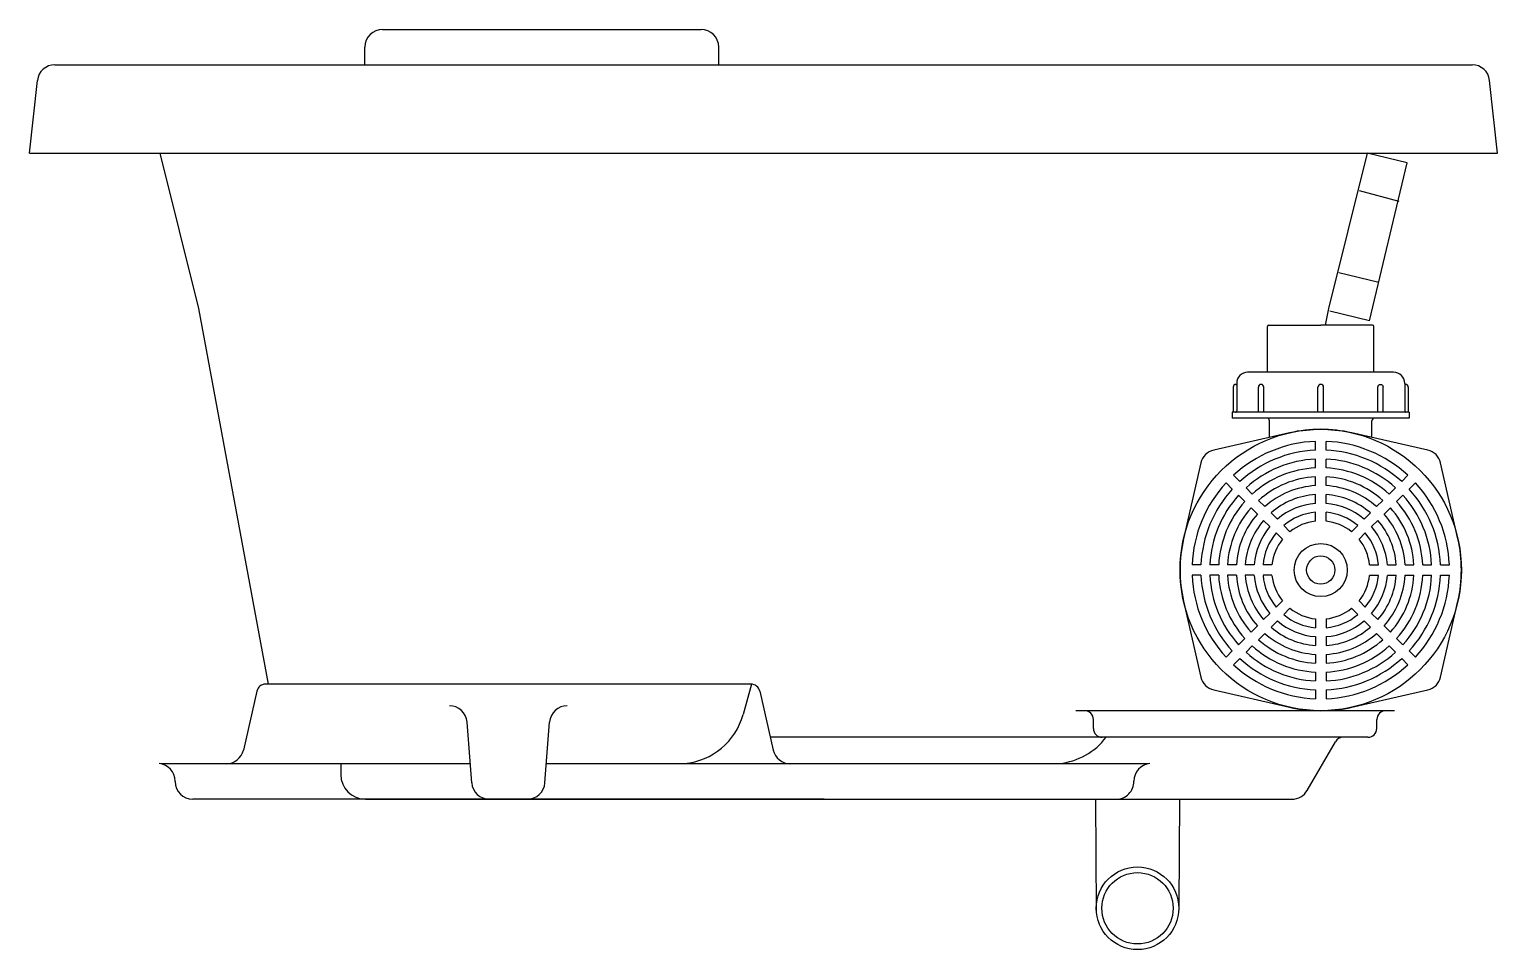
# Model space of a CAD drawing. Header units: millimetres. Extents: x -1265.472 to -1264.642, y 2262.025 to 2262.545.
import ezdxf

# ---------------------------------------------------------------- set-up
doc = ezdxf.new("R2010")
doc.units = ezdxf.units.MM
doc.header["$LTSCALE"] = 10
doc.layers.add('jacuzzi', color=1, linetype='Continuous')

msp = doc.modelspace()

# ---------------------------------------------------------------- linework, layer by layer
at = {"layer": 'jacuzzi'}
for p, q in [((-1265.27195, 2262.54512), (-1265.09195, 2262.54512)), ((-1265.28195, 2262.52512), (-1265.28195, 2262.53512)), ((-1265.08195, 2262.52512), (-1265.08195, 2262.53512)), ((-1265.45717, 2262.52512), (-1264.65609, 2262.52512)), ((-1265.47163, 2262.47512), (-1265.46711, 2262.51621)), ((-1264.64163, 2262.47512), (-1264.64615, 2262.51621)), ((-1265.47163, 2262.47512), (-1264.64163, 2262.47512)), ((-1265.47163, 2262.47512), (-1264.64163, 2262.47512)), ((-1265.39791, 2262.47512), (-1265.37597, 2262.38737)), ((-1264.71535, 2262.47512), (-1264.73729, 2262.38737)), ((-1264.71535, 2262.47512), (-1264.73729, 2262.38737)), ((-1264.6928, 2262.46976), (-1264.71535, 2262.47512)), ((-1264.71401, 2262.38045), (-1264.6928, 2262.46976)), ((-1264.69738, 2262.44795), (-1264.7198, 2262.45386)), ((-1264.70887, 2262.40212), (-1264.73142, 2262.40748)), ((-1265.37597, 2262.38737), (-1265.33659, 2262.17512)), ((-1264.73729, 2262.38737), (-1264.7391, 2262.37796)), ((-1264.71401, 2262.38045), (-1264.73657, 2262.38581)), ((-1265.06345, 2262.17512), (-1265.33815, 2262.17512)), ((-1265.06345, 2262.17512), (-1265.06814, 2262.15805)), ((-1265.34303, 2262.17124), (-1265.35065, 2262.13789)), ((-1265.05875, 2262.17124), (-1265.05113, 2262.13789)), ((-1264.69992, 2262.16012), (-1264.88013, 2262.16012)), ((-1265.2216, 2262.11936), (-1265.22423, 2262.15369)), ((-1265.18018, 2262.11936), (-1265.17755, 2262.15369)), ((-1264.87013, 2262.15012), (-1264.87013, 2262.15512)), ((-1264.70992, 2262.15012), (-1264.70992, 2262.15512)), ((-1264.71492, 2262.14512), (-1265.05278, 2262.14512)), ((-1264.74925, 2262.11512), (-1264.73337, 2262.14262)), ((-1265.22242, 2262.13012), (-1265.39716, 2262.13012)), ((-1265.29561, 2262.13012), (-1265.29561, 2262.12412)), ((-1264.83937, 2262.13012), (-1265.17936, 2262.13012)), ((-1265.3892, 2262.12012), (-1265.3892, 2262.12033)), ((-1265.02225, 2262.11012), (-1265.3792, 2262.11012)), ((-1265.28161, 2262.11012), (-1264.83287, 2262.11012)), ((-1264.90847, 2262.11012), (-1264.75791, 2262.11012)), ((-1264.86898, 2262.11019), (-1264.86852, 2262.04693)), ((-1264.82144, 2262.11019), (-1264.82188, 2262.04963))]:
    msp.add_line(p, q, dxfattribs=at)
at = {"layer": 'jacuzzi', "linetype": 'Continuous'}
for p, q in [((-1264.77173, 2262.35141), (-1264.77173, 2262.3772)), ((-1264.77097, 2262.37796), (-1264.74163, 2262.37796)), ((-1264.71229, 2262.37796), (-1264.74163, 2262.37796)), ((-1264.71153, 2262.35141), (-1264.71153, 2262.3772)), ((-1264.70043, 2262.35141), (-1264.78304, 2262.35141)), ((-1264.79113, 2262.34301), (-1264.79113, 2262.32881)), ((-1264.78963, 2262.34451), (-1264.78953, 2262.34451)), ((-1264.78913, 2262.34511), (-1264.78913, 2262.32961)), ((-1264.7769, 2262.32881), (-1264.7769, 2262.34286)), ((-1264.77388, 2262.32881), (-1264.77388, 2262.34286)), ((-1264.74328, 2262.32881), (-1264.74328, 2262.34286)), ((-1264.73998, 2262.32881), (-1264.73998, 2262.34286)), ((-1264.70938, 2262.32881), (-1264.70938, 2262.34286)), ((-1264.70637, 2262.32881), (-1264.70637, 2262.34286)), ((-1264.69413, 2262.34511), (-1264.69413, 2262.32961)), ((-1264.69363, 2262.34451), (-1264.69373, 2262.34451)), ((-1264.69213, 2262.34301), (-1264.69213, 2262.32881)), ((-1264.69163, 2262.32881), (-1264.79163, 2262.32881)), ((-1264.79163, 2262.32881), (-1264.79163, 2262.32551)), ((-1264.69163, 2262.32551), (-1264.79163, 2262.32551)), ((-1264.77059, 2262.31457), (-1264.77059, 2262.32399)), ((-1264.71267, 2262.31457), (-1264.71267, 2262.32399)), ((-1264.69163, 2262.32881), (-1264.69163, 2262.32551)), ((-1264.75924, 2262.31715), (-1264.80214, 2262.3074)), ((-1264.68112, 2262.3074), (-1264.72402, 2262.31715)), ((-1264.74463, 2262.30732), (-1264.74463, 2262.31233)), ((-1264.73863, 2262.30732), (-1264.73863, 2262.31233)), ((-1264.80941, 2262.30013), (-1264.81916, 2262.25723)), ((-1264.74463, 2262.29731), (-1264.74463, 2262.30232)), ((-1264.73863, 2262.29731), (-1264.73863, 2262.30232)), ((-1264.6641, 2262.25723), (-1264.67385, 2262.30013)), ((-1264.78738, 2262.28961), (-1264.79092, 2262.29315)), ((-1264.74463, 2262.28729), (-1264.74463, 2262.2923)), ((-1264.73863, 2262.28729), (-1264.73863, 2262.2923)), ((-1264.69588, 2262.28961), (-1264.69234, 2262.29315)), ((-1264.79162, 2262.28537), (-1264.79516, 2262.28891)), ((-1264.78454, 2262.27829), (-1264.78808, 2262.28183)), ((-1264.7803, 2262.28253), (-1264.78384, 2262.28607)), ((-1264.74463, 2262.27727), (-1264.74463, 2262.28228)), ((-1264.73863, 2262.27727), (-1264.73863, 2262.28228)), ((-1264.70296, 2262.28253), (-1264.69942, 2262.28607)), ((-1264.69872, 2262.27829), (-1264.69518, 2262.28183)), ((-1264.69164, 2262.28537), (-1264.6881, 2262.28891)), ((-1264.77746, 2262.27121), (-1264.781, 2262.27475)), ((-1264.77322, 2262.27545), (-1264.77676, 2262.27899)), ((-1264.71004, 2262.27545), (-1264.7065, 2262.27899)), ((-1264.7058, 2262.27121), (-1264.70226, 2262.27475)), ((-1264.77037, 2262.26412), (-1264.77392, 2262.26767)), ((-1264.76613, 2262.26836), (-1264.76968, 2262.27191)), ((-1264.75903, 2262.26126), (-1264.76258, 2262.26481)), ((-1264.74463, 2262.26723), (-1264.74463, 2262.27225)), ((-1264.73863, 2262.26723), (-1264.73863, 2262.27225)), ((-1264.72423, 2262.26126), (-1264.72068, 2262.26481)), ((-1264.71713, 2262.26836), (-1264.71359, 2262.27191)), ((-1264.71289, 2262.26412), (-1264.70934, 2262.26767)), ((-1264.76327, 2262.25702), (-1264.76682, 2262.26057)), ((-1264.71999, 2262.25702), (-1264.71644, 2262.26057)), ((-1264.80933, 2262.24262), (-1264.81434, 2262.24262)), ((-1264.79932, 2262.24262), (-1264.80433, 2262.24262)), ((-1264.7893, 2262.24262), (-1264.79431, 2262.24262)), ((-1264.77928, 2262.24262), (-1264.78429, 2262.24262)), ((-1264.76923, 2262.24262), (-1264.77426, 2262.24262)), ((-1264.71403, 2262.24262), (-1264.709, 2262.24262)), ((-1264.70398, 2262.24262), (-1264.69897, 2262.24262)), ((-1264.69396, 2262.24262), (-1264.68895, 2262.24262)), ((-1264.68394, 2262.24262), (-1264.67894, 2262.24262)), ((-1264.67393, 2262.24262), (-1264.66893, 2262.24262)), ((-1264.80933, 2262.23662), (-1264.81434, 2262.23662)), ((-1264.79932, 2262.23662), (-1264.80433, 2262.23662)), ((-1264.7893, 2262.23662), (-1264.79431, 2262.23662)), ((-1264.77928, 2262.23662), (-1264.78429, 2262.23662)), ((-1264.76923, 2262.23662), (-1264.77426, 2262.23662)), ((-1264.71403, 2262.23662), (-1264.709, 2262.23662)), ((-1264.70398, 2262.23662), (-1264.69897, 2262.23662)), ((-1264.69396, 2262.23662), (-1264.68895, 2262.23662)), ((-1264.68394, 2262.23662), (-1264.67894, 2262.23662)), ((-1264.67393, 2262.23662), (-1264.66893, 2262.23662)), ((-1264.81916, 2262.22201), (-1264.80941, 2262.17911)), ((-1264.77037, 2262.21512), (-1264.77392, 2262.21158)), ((-1264.76327, 2262.22222), (-1264.76682, 2262.21867)), ((-1264.75903, 2262.21798), (-1264.76258, 2262.21443)), ((-1264.72423, 2262.21798), (-1264.72068, 2262.21443)), ((-1264.71999, 2262.22222), (-1264.71644, 2262.21867)), ((-1264.71289, 2262.21512), (-1264.70934, 2262.21158)), ((-1264.67385, 2262.17911), (-1264.6641, 2262.22201)), ((-1264.77746, 2262.20803), (-1264.781, 2262.20449)), ((-1264.76613, 2262.21088), (-1264.76968, 2262.20733)), ((-1264.74463, 2262.21202), (-1264.74463, 2262.20699)), ((-1264.73863, 2262.21202), (-1264.73863, 2262.20699)), ((-1264.71713, 2262.21088), (-1264.71359, 2262.20733)), ((-1264.7058, 2262.20803), (-1264.70226, 2262.20449)), ((-1264.78454, 2262.20095), (-1264.78808, 2262.19741)), ((-1264.77322, 2262.20379), (-1264.77676, 2262.20025)), ((-1264.74463, 2262.20197), (-1264.74463, 2262.19696)), ((-1264.73863, 2262.20197), (-1264.73863, 2262.19696)), ((-1264.71004, 2262.20379), (-1264.7065, 2262.20025)), ((-1264.69872, 2262.20095), (-1264.69518, 2262.19741)), ((-1264.79162, 2262.19387), (-1264.79516, 2262.19033)), ((-1264.7803, 2262.19671), (-1264.78384, 2262.19317)), ((-1264.74463, 2262.19195), (-1264.74463, 2262.18694)), ((-1264.73863, 2262.19195), (-1264.73863, 2262.18694)), ((-1264.70296, 2262.19671), (-1264.69942, 2262.19317)), ((-1264.69164, 2262.19387), (-1264.6881, 2262.19033)), ((-1264.78738, 2262.18963), (-1264.79092, 2262.18609)), ((-1264.74463, 2262.18193), (-1264.74463, 2262.17693)), ((-1264.73863, 2262.18193), (-1264.73863, 2262.17693)), ((-1264.69588, 2262.18963), (-1264.69234, 2262.18609)), ((-1264.80214, 2262.17184), (-1264.75924, 2262.1621)), ((-1264.74463, 2262.17192), (-1264.74463, 2262.16692)), ((-1264.73863, 2262.17192), (-1264.73863, 2262.16692)), ((-1264.72402, 2262.1621), (-1264.68112, 2262.17184))]:
    msp.add_line(p, q, dxfattribs=at)
for radius in [0.0795, 0.015, 0.008]:
    msp.add_circle((-1264.74163, 2262.23962), radius, dxfattribs=at)
at = {"layer": 'jacuzzi'}
for radius in [0.02336, 0.02015]:
    msp.add_circle((-1264.84521, 2262.04848), radius, dxfattribs=at)
for centre, radius, start, end in [((-1265.27195, 2262.53512), 0.01, 90, 180), ((-1265.09195, 2262.53512), 0.01, 0, 90), ((-1265.45717, 2262.51512), 0.01, 90, 173.72384), ((-1264.65609, 2262.51512), 0.01, 6.27616, 90), ((-1265.33815, 2262.17012), 0.005, 90, 167.1156), ((-1265.06363, 2262.17012), 0.005, 12.8844, 90), ((-1265.2342, 2262.15293), 0.01, 4.37804, 90), ((-1265.16758, 2262.15293), 0.01, 90, 175.62196), ((-1265.10478, 2262.16812), 0.038, 275.37938, 344.62375), ((-1264.87513, 2262.15512), 0.005, 0, 90), ((-1264.70492, 2262.15512), 0.005, 90, 180), ((-1264.86513, 2262.15012), 0.005, 180, 270), ((-1264.71492, 2262.15012), 0.005, 270, 0), ((-1264.89317, 2262.16812), 0.038, 275.62263, 322.75754), ((-1264.72904, 2262.14012), 0.005, 90, 150), ((-1265.3604, 2262.14012), 0.01, 270, 347.1156), ((-1265.04138, 2262.14012), 0.01, 192.8844, 270), ((-1265.3992, 2262.12033), 0.01, 0, 84.58081), ((-1265.28161, 2262.12412), 0.014, 180, 270), ((-1264.83724, 2262.12035), 0.01, 95.62263, 180.65356), ((-1265.3792, 2262.12012), 0.01, 180, 270), ((-1265.21163, 2262.12012), 0.01, 184.37804, 270), ((-1265.19015, 2262.12012), 0.01, 270, 355.62196), ((-1264.85724, 2262.12012), 0.01, 270, 0.65356), ((-1264.75791, 2262.12012), 0.01, 270, 330)]:
    msp.add_arc(centre, radius, start, end, dxfattribs=at)
at = {"layer": 'jacuzzi', "linetype": 'Continuous'}
for centre, radius, start, end in [((-1264.77097, 2262.3772), 0.000762, 90, 180), ((-1264.71229, 2262.3772), 0.000762, 0, 90), ((-1264.78283, 2262.34511), 0.0063, 90, 180), ((-1264.70043, 2262.34511), 0.0063, 0, 90), ((-1264.78963, 2262.34301), 0.0015, 90, 180), ((-1264.78953, 2262.34491), 0.0004, 270, 0), ((-1264.74163, 2262.34286), 0.00165, 0, 180), ((-1264.69373, 2262.34491), 0.0004, 180, 270), ((-1264.69363, 2262.34301), 0.0015, 0, 90), ((-1264.7898, 2262.3295), 0.000684, 272.00953, 9.80275), ((-1264.77211, 2262.32399), 0.00152, 0, 90), ((-1264.71115, 2262.32399), 0.00152, 90, 180), ((-1264.69346, 2262.3295), 0.000684, 170.19725, 267.99047), ((-1264.74163, 2262.23962), 0.0795, 77.20423, 102.79577), ((-1264.8, 2262.29799), 0.00965, 102.79577, 167.20423), ((-1264.74163, 2262.23962), 0.07277, 92.36285, 132.63715), ((-1264.74163, 2262.23962), 0.06777, 92.53729, 132.46271), ((-1264.74163, 2262.23962), 0.07277, 47.36285, 87.63715), ((-1264.74163, 2262.23962), 0.06777, 47.53729, 87.46271), ((-1264.68326, 2262.29799), 0.00965, 12.79577, 77.20423), ((-1264.74163, 2262.23962), 0.06277, 92.73956, 132.26044), ((-1264.74163, 2262.23962), 0.06277, 47.73956, 87.26044), ((-1264.74163, 2262.23962), 0.05777, 92.97689, 132.02311), ((-1264.74163, 2262.23962), 0.05277, 93.25927, 131.74073), ((-1264.74163, 2262.23962), 0.05777, 47.97689, 87.02311), ((-1264.74163, 2262.23962), 0.05277, 48.25927, 86.74073), ((-1264.74163, 2262.23962), 0.07277, 137.36285, 177.63715), ((-1264.74163, 2262.23962), 0.06777, 137.53729, 177.46271), ((-1264.74163, 2262.23962), 0.06277, 137.73956, 177.26044), ((-1264.74163, 2262.23962), 0.04777, 93.60086, 131.39914), ((-1264.74163, 2262.23962), 0.04277, 94.02251, 130.97749), ((-1264.74163, 2262.23962), 0.04777, 48.60086, 86.39914), ((-1264.74163, 2262.23962), 0.04277, 49.02251, 85.97749), ((-1264.74163, 2262.23962), 0.06277, 2.73956, 42.26044), ((-1264.74163, 2262.23962), 0.06777, 2.53729, 42.46271), ((-1264.74163, 2262.23962), 0.07277, 2.36285, 42.63715), ((-1264.74163, 2262.23962), 0.05777, 137.97689, 177.02311), ((-1264.74163, 2262.23962), 0.05277, 138.25927, 176.74073), ((-1264.74163, 2262.23962), 0.03777, 94.55612, 130.44388), ((-1264.74163, 2262.23962), 0.03777, 49.55612, 85.44388), ((-1264.74163, 2262.23962), 0.05277, 3.25927, 41.74073), ((-1264.74163, 2262.23962), 0.05777, 2.97689, 42.02311), ((-1264.74163, 2262.23962), 0.04777, 138.60086, 176.39914), ((-1264.74163, 2262.23962), 0.04277, 139.02251, 175.97749), ((-1264.74163, 2262.23962), 0.03277, 95.25318, 129.74682), ((-1264.74163, 2262.23962), 0.02777, 96.20256, 128.79744), ((-1264.74163, 2262.23962), 0.03277, 50.25318, 84.74682), ((-1264.74163, 2262.23962), 0.02777, 51.20256, 83.79744), ((-1264.74163, 2262.23962), 0.04277, 4.02251, 40.97749), ((-1264.74163, 2262.23962), 0.04777, 3.60086, 41.39914), ((-1264.74163, 2262.23962), 0.0795, 167.20423, 192.79577), ((-1264.74163, 2262.23962), 0.03777, 139.55612, 175.44388), ((-1264.74163, 2262.23962), 0.03277, 140.25318, 174.74682), ((-1264.74163, 2262.23962), 0.02777, 141.20256, 173.79744), ((-1264.74163, 2262.23962), 0.02777, 6.20256, 38.79744), ((-1264.74163, 2262.23962), 0.03277, 5.25318, 39.74682), ((-1264.74163, 2262.23962), 0.03777, 4.55612, 40.44388), ((-1264.74163, 2262.23962), 0.0795, 347.20423, 12.79577), ((-1264.74163, 2262.23962), 0.07277, 182.36285, 222.63715), ((-1264.74163, 2262.23962), 0.06777, 182.53729, 222.46271), ((-1264.74163, 2262.23962), 0.06277, 182.73956, 222.26044), ((-1264.74163, 2262.23962), 0.05777, 182.97689, 222.02311), ((-1264.74163, 2262.23962), 0.05277, 183.25927, 221.74073), ((-1264.74163, 2262.23962), 0.04777, 183.60086, 221.39914), ((-1264.74163, 2262.23962), 0.04277, 184.02251, 220.97749), ((-1264.74163, 2262.23962), 0.03777, 184.55612, 220.44388), ((-1264.74163, 2262.23962), 0.03277, 185.25318, 219.74682), ((-1264.74163, 2262.23962), 0.02777, 186.20256, 218.79744), ((-1264.74163, 2262.23962), 0.02777, 321.20256, 353.79744), ((-1264.74163, 2262.23962), 0.03277, 320.25318, 354.74682), ((-1264.74163, 2262.23962), 0.03777, 319.55612, 355.44388), ((-1264.74163, 2262.23962), 0.04277, 319.02251, 355.97749), ((-1264.74163, 2262.23962), 0.04777, 318.60086, 356.39914), ((-1264.74163, 2262.23962), 0.05277, 318.25927, 356.74073), ((-1264.74163, 2262.23962), 0.05777, 317.97689, 357.02311), ((-1264.74163, 2262.23962), 0.06277, 317.73956, 357.26044), ((-1264.74163, 2262.23962), 0.06777, 317.53729, 357.46271), ((-1264.74163, 2262.23962), 0.07277, 317.36285, 357.63715), ((-1264.74163, 2262.23962), 0.02777, 231.20256, 263.79744), ((-1264.74163, 2262.23962), 0.02777, 276.20256, 308.79744), ((-1264.74163, 2262.23962), 0.04277, 229.02251, 265.97749), ((-1264.74163, 2262.23962), 0.03777, 229.55612, 265.44388), ((-1264.74163, 2262.23962), 0.03277, 230.25318, 264.74682), ((-1264.74163, 2262.23962), 0.03277, 275.25318, 309.74682), ((-1264.74163, 2262.23962), 0.03777, 274.55612, 310.44388), ((-1264.74163, 2262.23962), 0.04277, 274.02251, 310.97749), ((-1264.74163, 2262.23962), 0.05277, 228.25927, 266.74073), ((-1264.74163, 2262.23962), 0.04777, 228.60086, 266.39914), ((-1264.74163, 2262.23962), 0.04777, 273.60086, 311.39914), ((-1264.74163, 2262.23962), 0.05277, 273.25927, 311.74073), ((-1264.74163, 2262.23962), 0.06277, 227.73956, 267.26044), ((-1264.74163, 2262.23962), 0.05777, 227.97689, 267.02311), ((-1264.74163, 2262.23962), 0.05777, 272.97689, 312.02311), ((-1264.74163, 2262.23962), 0.06277, 272.73956, 312.26044), ((-1264.74163, 2262.23962), 0.07277, 227.36285, 267.63715), ((-1264.74163, 2262.23962), 0.06777, 227.53729, 267.46271), ((-1264.74163, 2262.23962), 0.06777, 272.53729, 312.46271), ((-1264.74163, 2262.23962), 0.07277, 272.36285, 312.63715), ((-1264.8, 2262.18125), 0.00965, 192.79577, 257.20423), ((-1264.68326, 2262.18125), 0.00965, 282.79577, 347.20423), ((-1264.74163, 2262.23962), 0.0795, 257.20423, 282.79577)]:
    msp.add_arc(centre, radius, start, end, dxfattribs=at)
msp.add_ellipse((-1264.77539, 2262.34286), major_axis=(0, 0.00165), ratio=0.913483, start_param=-1.570796, end_param=1.570796, dxfattribs=at)
at = {"layer": 'jacuzzi', "linetype": 'Continuous', "extrusion": (0, 0, -1)}
msp.add_ellipse((-1264.70787, 2262.34286), major_axis=(0, 0.00165), ratio=0.913483, start_param=-1.570796, end_param=1.570796, dxfattribs=at)

doc.saveas('drawing.dxf')
